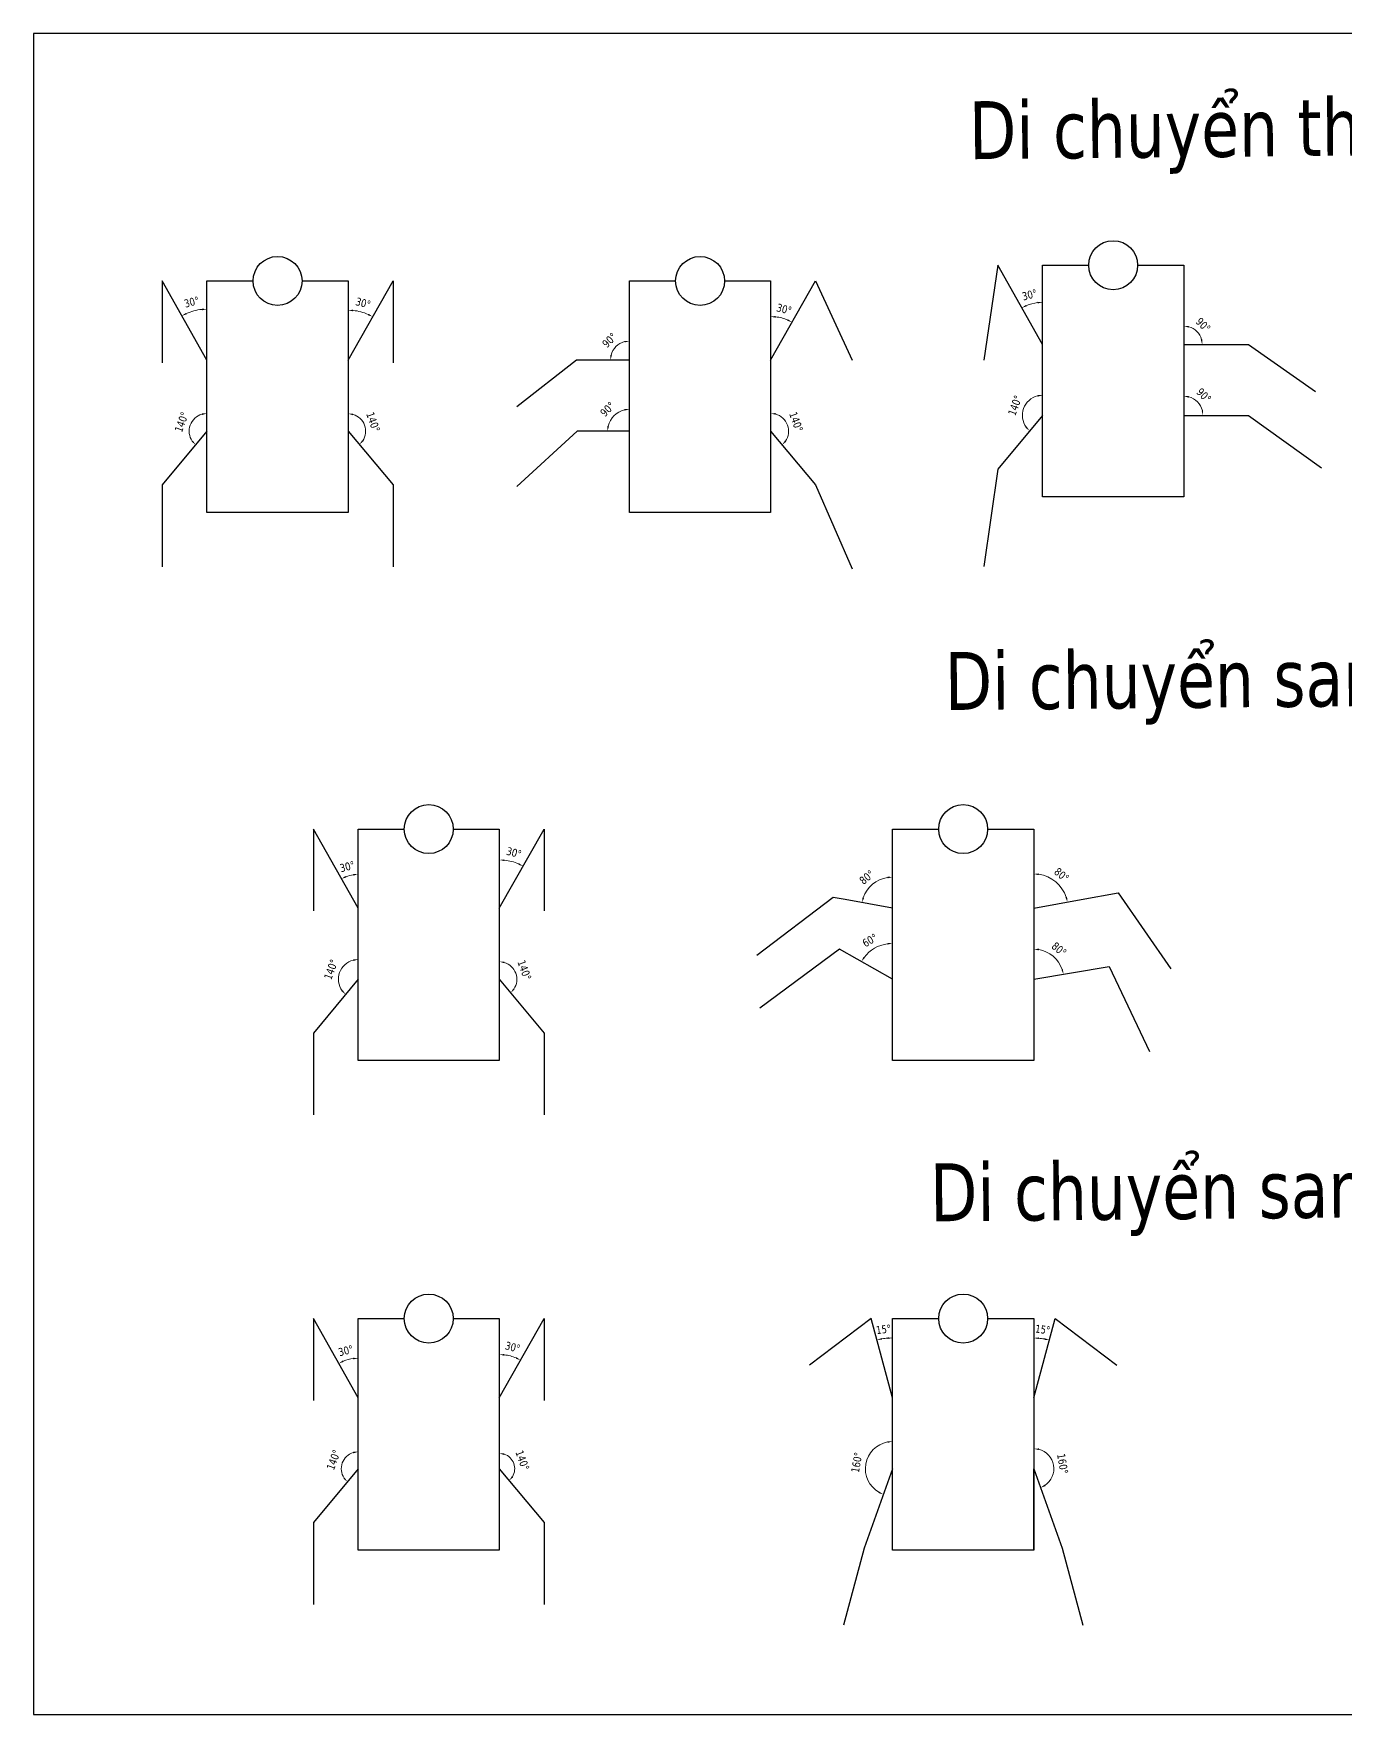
# Model space of a CAD drawing. Header units: millimetres. Extents: x -615 to -318, y 605 to 815.
# Drawn here: x -614.8 to -450.8, y 604.9 to 814.9 of the extents above; entities that cross this region are included whole.
import ezdxf

# ---------------------------------------------------------------- set-up
doc = ezdxf.new("R2010")
doc.units = ezdxf.units.MM
doc.header["$MEASUREMENT"] = 0
doc.layers.add('DIM', color=252, linetype='Continuous', lineweight=18)
doc.layers.add('NetLien', color=7, linetype='Continuous', lineweight=30)
doc.styles.add('TEXT1', font='tahoma.ttf', dxfattribs={"width": 0.9})
doc.dimstyles.new('DIM1', dxfattribs={"dimtxt": 2, "dimasz": 1.25, "dimexe": 1.25, "dimexo": 1.25, "dimgap": 1.25, "dimtad": 1, "dimtoh": 1, "dimdec": 0, "dimzin": 0, "dimdsep": 46, "dimtxsty": 'TEXT1', "dimcen": 0.09, "dimclrd": 256, "dimclre": 256, "dimclrt": 256, "dimadec": 0, "dimazin": 0, "dimtfac": 1, "dimtdec": 0, "dimtix": 1, "dimtofl": 0, "dimtmove": 0, "dimatfit": 3, "dimfxl": 1, "dimtolj": 1, "dimtzin": 0, "dimlwd": -1, "dimlwe": -1, "dimarcsym": 0})

# ---------------------------------------------------------------- blocks, each defined once
blk = doc.blocks.new('*D5')
at = {"layer": 'Defpoints', "color": 0, "transparency": 16777216}
for p in [(-598.69, 784), (-593.09, 784), (-594.17, 780.38), (-593.09, 774.11), (-593.09, 755.08)]:
    blk.add_point(p, dxfattribs=at)
at = {"layer": 'DIM', "transparency": 16777216}
blk.add_arc((-593.09, 774.11), 6.37, 95.6263, 113.9164, dxfattribs=at)
for points in [[(-595.62, 779.83), (-595.71, 780.02), (-596.23, 779.65)], [(-593.71, 780.55), (-593.7, 780.34), (-593.09, 780.47)]]:
    blk.add_solid(points, dxfattribs=at)
at = {"layer": 'DIM', "transparency": 16777216, "insert": (-595, 781.37), "char_height": 1, "attachment_point": 5, "rotation": 14.7714, "style": 'TEXT1'}
blk.add_mtext('\\A1;30°', dxfattribs=at)
blk = doc.blocks.new('*D7')
at = {"layer": 'Defpoints', "color": 0, "transparency": 16777216}
for p in [(-575.44, 784), (-569.83, 784), (-573.34, 779.98), (-575.44, 774.11), (-575.44, 755.08)]:
    blk.add_point(p, dxfattribs=at)
at = {"layer": 'DIM', "transparency": 16777216}
blk.add_arc((-575.44, 774.11), 6.24, 66.2013, 84.256, dxfattribs=at)
for points in [[(-574.82, 780.21), (-574.81, 780.42), (-575.44, 780.34)], [(-572.88, 779.91), (-572.97, 779.72), (-572.37, 779.53)]]:
    blk.add_solid(points, dxfattribs=at)
at = {"layer": 'DIM', "transparency": 16777216, "insert": (-573.56, 781.24), "char_height": 1, "attachment_point": 5, "rotation": 345.2286, "style": 'TEXT1'}
blk.add_mtext('\\A1;30°', dxfattribs=at)
blk = doc.blocks.new('*D8')
at = {"layer": 'Defpoints', "color": 0, "transparency": 16777216}
for p in [(-593.09, 784), (-594.7, 766.76), (-593.09, 765.23), (-598.69, 758.51), (-593.09, 755.08)]:
    blk.add_point(p, dxfattribs=at)
at = {"layer": 'DIM', "transparency": 16777216}
blk.add_arc((-593.09, 765.23), 2.22, 106.1848, 213.9768, dxfattribs=at)
for points in [[(-593.72, 767.47), (-593.69, 767.26), (-593.09, 767.45)], [(-594.85, 764.06), (-595, 763.92), (-594.51, 763.53)]]:
    blk.add_solid(points, dxfattribs=at)
at = {"layer": 'DIM', "transparency": 16777216, "insert": (-596.25, 766.38), "char_height": 1, "attachment_point": 5, "rotation": 70.0808, "style": 'TEXT1'}
blk.add_mtext('\\A1;140°', dxfattribs=at)
blk = doc.blocks.new('*D9')
at = {"layer": 'Defpoints', "color": 0, "transparency": 16777216}
for p in [(-575.44, 784), (-575.44, 765.23), (-573.26, 765.1), (-569.83, 758.51), (-575.44, 755.08)]:
    blk.add_point(p, dxfattribs=at)
at = {"layer": 'DIM', "transparency": 16777216}
blk.add_arc((-575.44, 765.23), 2.19, 326.2806, 73.5577, dxfattribs=at)
for points in [[(-574.84, 767.23), (-574.81, 767.43), (-575.44, 767.42)], [(-573.55, 763.95), (-573.7, 764.09), (-574.04, 763.56)]]:
    blk.add_solid(points, dxfattribs=at)
at = {"layer": 'DIM', "transparency": 16777216, "insert": (-572.31, 766.37), "char_height": 1, "attachment_point": 5, "rotation": 289.9192, "style": 'TEXT1'}
blk.add_mtext('\\A1;140°', dxfattribs=at)
blk = doc.blocks.new('*D10')
at = {"layer": 'Defpoints', "color": 0, "transparency": 16777216}
for p in [(-522.63, 784), (-517.02, 784), (-520.79, 779.23), (-522.63, 774.11), (-522.63, 755.08)]:
    blk.add_point(p, dxfattribs=at)
at = {"layer": 'DIM', "transparency": 16777216}
blk.add_arc((-522.63, 774.11), 5.45, 67.0352, 83.422, dxfattribs=at)
for points in [[(-522.01, 779.41), (-522, 779.62), (-522.63, 779.55)], [(-520.45, 779.21), (-520.55, 779.03), (-519.94, 778.84)]]:
    blk.add_solid(points, dxfattribs=at)
at = {"layer": 'DIM', "transparency": 16777216, "insert": (-520.94, 780.48), "char_height": 1, "attachment_point": 5, "rotation": 345.2286, "style": 'TEXT1'}
blk.add_mtext('\\A1;30°', dxfattribs=at)
blk = doc.blocks.new('*D11')
at = {"layer": 'Defpoints', "color": 0, "transparency": 16777216}
for p in [(-540.27, 784), (-541.46, 776.17), (-545.88, 774.11), (-540.27, 774.11), (-540.27, 755.08)]:
    blk.add_point(p, dxfattribs=at)
at = {"layer": 'DIM', "transparency": 16777216}
blk.add_arc((-540.27, 774.11), 2.39, 105.0404, 164.9596, dxfattribs=at)
for points in [[(-540.9, 776.51), (-540.88, 776.31), (-540.27, 776.49)], [(-542.47, 774.71), (-542.68, 774.74), (-542.66, 774.11)]]:
    blk.add_solid(points, dxfattribs=at)
at = {"layer": 'DIM', "transparency": 16777216, "insert": (-542.77, 776.6), "char_height": 1, "attachment_point": 5, "rotation": 45, "style": 'TEXT1'}
blk.add_mtext('\\A1;90°', dxfattribs=at)
blk = doc.blocks.new('*D12')
at = {"layer": 'Defpoints', "color": 0, "transparency": 16777216}
for p in [(-540.27, 784), (-541.64, 767.61), (-546.83, 765.23), (-540.27, 765.23), (-540.27, 755.08)]:
    blk.add_point(p, dxfattribs=at)
at = {"layer": 'DIM', "transparency": 16777216}
blk.add_arc((-540.27, 765.23), 2.74, 103.0845, 166.9155, dxfattribs=at)
for points in [[(-540.9, 768.01), (-540.88, 767.8), (-540.27, 767.98)], [(-542.84, 765.84), (-543.04, 765.87), (-543.01, 765.23)]]:
    blk.add_solid(points, dxfattribs=at)
at = {"layer": 'DIM', "transparency": 16777216, "insert": (-543.02, 767.98), "char_height": 1, "attachment_point": 5, "rotation": 45, "style": 'TEXT1'}
blk.add_mtext('\\A1;90°', dxfattribs=at)
blk = doc.blocks.new('*D13')
at = {"layer": 'Defpoints', "color": 0, "transparency": 16777216}
for p in [(-522.63, 784), (-522.63, 765.23), (-520.39, 765.1), (-517.02, 758.51), (-522.63, 755.08)]:
    blk.add_point(p, dxfattribs=at)
at = {"layer": 'DIM', "transparency": 16777216}
blk.add_arc((-522.63, 765.23), 2.24, 325.8788, 73.9596, dxfattribs=at)
for points in [[(-522.02, 767.28), (-521.99, 767.49), (-522.63, 767.47)], [(-520.69, 763.91), (-520.85, 764.05), (-521.19, 763.51)]]:
    blk.add_solid(points, dxfattribs=at)
at = {"layer": 'DIM', "transparency": 16777216, "insert": (-519.44, 766.39), "char_height": 1, "attachment_point": 5, "rotation": 289.9192, "style": 'TEXT1'}
blk.add_mtext('\\A1;140°', dxfattribs=at)
blk = doc.blocks.new('*D15')
at = {"layer": 'Defpoints', "color": 0, "transparency": 16777216}
for p in [(-494.24, 785.97), (-488.63, 785.97), (-489.53, 781.26), (-488.63, 776.07), (-488.63, 757.04)]:
    blk.add_point(p, dxfattribs=at)
at = {"layer": 'DIM', "transparency": 16777216}
blk.add_arc((-488.63, 776.07), 5.26, 96.8072, 112.7356, dxfattribs=at)
for points in [[(-489.26, 781.4), (-489.25, 781.19), (-488.63, 781.34)], [(-490.62, 780.83), (-490.71, 781.02), (-491.22, 780.65)]]:
    blk.add_solid(points, dxfattribs=at)
at = {"layer": 'DIM', "transparency": 16777216, "insert": (-490.26, 782.27), "char_height": 1, "attachment_point": 5, "rotation": 14.7714, "style": 'TEXT1'}
blk.add_mtext('\\A1;30°', dxfattribs=at)
blk = doc.blocks.new('*D16')
at = {"layer": 'Defpoints', "color": 0, "transparency": 16777216}
for p in [(-470.98, 785.97), (-468.99, 777.22), (-470.98, 776.07), (-465.38, 776.07), (-470.98, 757.04)]:
    blk.add_point(p, dxfattribs=at)
at = {"layer": 'DIM', "transparency": 16777216}
blk.add_arc((-470.98, 776.07), 2.3, 15.6084, 74.3916, dxfattribs=at)
for points in [[(-470.38, 778.18), (-470.35, 778.39), (-470.98, 778.37)], [(-468.66, 776.7), (-468.87, 776.68), (-468.68, 776.07)]]:
    blk.add_solid(points, dxfattribs=at)
at = {"layer": 'DIM', "transparency": 16777216, "insert": (-468.55, 778.51), "char_height": 1, "attachment_point": 5, "rotation": 315, "style": 'TEXT1'}
blk.add_mtext('\\A1;90°', dxfattribs=at)
blk = doc.blocks.new('*D17')
at = {"layer": 'Defpoints', "color": 0, "transparency": 16777216}
for p in [(-488.63, 785.97), (-490.47, 768.93), (-488.63, 767.2), (-494.24, 760.48), (-488.63, 757.04)]:
    blk.add_point(p, dxfattribs=at)
at = {"layer": 'DIM', "transparency": 16777216}
blk.add_arc((-488.63, 767.2), 2.53, 104.2119, 215.9498, dxfattribs=at)
for points in [[(-489.26, 769.75), (-489.24, 769.54), (-488.63, 769.73)], [(-490.6, 765.79), (-490.75, 765.65), (-490.25, 765.26)]]:
    blk.add_solid(points, dxfattribs=at)
at = {"layer": 'DIM', "transparency": 16777216, "insert": (-492.08, 768.45), "char_height": 1, "attachment_point": 5, "rotation": 70.0808, "style": 'TEXT1'}
blk.add_mtext('\\A1;140°', dxfattribs=at)
blk = doc.blocks.new('*D18')
at = {"layer": 'Defpoints', "color": 0, "transparency": 16777216}
for p in [(-470.98, 785.97), (-470.98, 767.2), (-468.9, 768.4), (-464.43, 767.2), (-470.98, 757.04)]:
    blk.add_point(p, dxfattribs=at)
at = {"layer": 'DIM', "transparency": 16777216}
blk.add_arc((-470.98, 767.2), 2.41, 14.9225, 75.0775, dxfattribs=at)
for points in [[(-470.38, 769.42), (-470.35, 769.63), (-470.98, 769.61)], [(-468.56, 767.83), (-468.76, 767.81), (-468.58, 767.2)]]:
    blk.add_solid(points, dxfattribs=at)
at = {"layer": 'DIM', "transparency": 16777216, "insert": (-468.47, 769.71), "char_height": 1, "attachment_point": 5, "rotation": 315, "style": 'TEXT1'}
blk.add_mtext('\\A1;90°', dxfattribs=at)
blk = doc.blocks.new('*D27')
at = {"layer": 'Defpoints', "color": 0, "transparency": 16777216}
for p in [(-579.79, 715.52), (-574.18, 715.52), (-574.9, 709.8), (-574.18, 705.63), (-574.18, 686.6)]:
    blk.add_point(p, dxfattribs=at)
at = {"layer": 'DIM', "transparency": 16777216}
blk.add_arc((-574.18, 705.63), 4.23, 98.4639, 111.0788, dxfattribs=at)
for points in [[(-574.81, 709.92), (-574.8, 709.71), (-574.18, 709.86)], [(-575.66, 709.48), (-575.75, 709.67), (-576.27, 709.31)]]:
    blk.add_solid(points, dxfattribs=at)
at = {"layer": 'DIM', "transparency": 16777216, "insert": (-575.55, 710.83), "char_height": 1, "attachment_point": 5, "rotation": 14.7714, "style": 'TEXT1'}
blk.add_mtext('\\A1;30°', dxfattribs=at)
blk = doc.blocks.new('*D28')
at = {"layer": 'Defpoints', "color": 0, "transparency": 16777216}
for p in [(-556.54, 715.52), (-550.93, 715.52), (-554.5, 711.31), (-556.54, 705.63), (-556.54, 686.6)]:
    blk.add_point(p, dxfattribs=at)
at = {"layer": 'DIM', "transparency": 16777216}
blk.add_arc((-556.54, 705.63), 6.04, 66.3933, 84.064, dxfattribs=at)
for points in [[(-555.92, 711.53), (-555.91, 711.73), (-556.54, 711.66)], [(-554.07, 711.25), (-554.17, 711.06), (-553.56, 710.88)]]:
    blk.add_solid(points, dxfattribs=at)
at = {"layer": 'DIM', "transparency": 16777216, "insert": (-554.71, 712.57), "char_height": 1, "attachment_point": 5, "rotation": 345.2286, "style": 'TEXT1'}
blk.add_mtext('\\A1;30°', dxfattribs=at)
blk = doc.blocks.new('*D29')
at = {"layer": 'Defpoints', "color": 0, "transparency": 16777216}
for p in [(-556.54, 715.52), (-556.54, 696.75), (-554.35, 696.62), (-550.93, 690.03), (-556.54, 686.6)]:
    blk.add_point(p, dxfattribs=at)
at = {"layer": 'DIM', "transparency": 16777216}
blk.add_arc((-556.54, 696.75), 2.19, 326.2146, 73.6237, dxfattribs=at)
for points in [[(-555.93, 698.76), (-555.9, 698.96), (-556.54, 698.95)], [(-554.64, 695.46), (-554.79, 695.6), (-555.13, 695.07)]]:
    blk.add_solid(points, dxfattribs=at)
at = {"layer": 'DIM', "transparency": 16777216, "insert": (-553.4, 697.89), "char_height": 1, "attachment_point": 5, "rotation": 289.9192, "style": 'TEXT1'}
blk.add_mtext('\\A1;140°', dxfattribs=at)
blk = doc.blocks.new('*D30')
at = {"layer": 'Defpoints', "color": 0, "transparency": 16777216}
for p in [(-574.18, 715.52), (-575.98, 698.45), (-574.18, 696.75), (-579.79, 690.03), (-574.18, 686.6)]:
    blk.add_point(p, dxfattribs=at)
at = {"layer": 'DIM', "transparency": 16777216}
blk.add_arc((-574.18, 696.75), 2.47, 104.5531, 215.6085, dxfattribs=at)
for points in [[(-574.81, 699.25), (-574.79, 699.04), (-574.18, 699.22)], [(-576.11, 695.39), (-576.26, 695.25), (-575.76, 694.86)]]:
    blk.add_solid(points, dxfattribs=at)
at = {"layer": 'DIM', "transparency": 16777216, "insert": (-577.58, 697.98), "char_height": 1, "attachment_point": 5, "rotation": 70.0808, "style": 'TEXT1'}
blk.add_mtext('\\A1;140°', dxfattribs=at)
blk = doc.blocks.new('*D43')
at = {"layer": 'Defpoints', "color": 0, "transparency": 16777216}
for p in [(-579.79, 654.36), (-574.18, 654.36), (-575.02, 649.33), (-574.18, 644.47), (-574.18, 625.44)]:
    blk.add_point(p, dxfattribs=at)
at = {"layer": 'DIM', "transparency": 16777216}
blk.add_arc((-574.18, 644.47), 4.93, 97.2633, 112.2794, dxfattribs=at)
for points in [[(-576.01, 648.94), (-576.1, 649.13), (-576.61, 648.76)], [(-574.81, 649.47), (-574.8, 649.26), (-574.18, 649.4)]]:
    blk.add_solid(points, dxfattribs=at)
at = {"layer": 'DIM', "transparency": 16777216, "insert": (-575.73, 650.35), "char_height": 1, "attachment_point": 5, "rotation": 14.7714, "style": 'TEXT1'}
blk.add_mtext('\\A1;30°', dxfattribs=at)
blk = doc.blocks.new('*D44')
at = {"layer": 'Defpoints', "color": 0, "transparency": 16777216}
for p in [(-556.54, 654.36), (-550.93, 654.36), (-554.72, 649.55), (-556.54, 644.47), (-556.54, 625.44)]:
    blk.add_point(p, dxfattribs=at)
at = {"layer": 'DIM', "transparency": 16777216}
blk.add_arc((-556.54, 644.47), 5.4, 67.0954, 83.3619, dxfattribs=at)
for points in [[(-555.92, 649.72), (-555.91, 649.93), (-556.54, 649.87)], [(-554.39, 649.53), (-554.48, 649.35), (-553.87, 649.16)]]:
    blk.add_solid(points, dxfattribs=at)
at = {"layer": 'DIM', "transparency": 16777216, "insert": (-554.87, 650.79), "char_height": 1, "attachment_point": 5, "rotation": 345.2286, "style": 'TEXT1'}
blk.add_mtext('\\A1;30°', dxfattribs=at)
blk = doc.blocks.new('*D45')
at = {"layer": 'Defpoints', "color": 0, "transparency": 16777216}
for p in [(-574.18, 654.36), (-575.72, 637.05), (-574.18, 635.6), (-579.79, 628.87), (-574.18, 625.44)]:
    blk.add_point(p, dxfattribs=at)
at = {"layer": 'DIM', "transparency": 16777216}
blk.add_arc((-574.18, 635.6), 2.12, 106.9453, 213.2164, dxfattribs=at)
for points in [[(-574.81, 637.73), (-574.78, 637.52), (-574.18, 637.72)], [(-575.88, 634.5), (-576.03, 634.36), (-575.54, 633.97)]]:
    blk.add_solid(points, dxfattribs=at)
at = {"layer": 'DIM', "transparency": 16777216, "insert": (-577.25, 636.71), "char_height": 1, "attachment_point": 5, "rotation": 70.0808, "style": 'TEXT1'}
blk.add_mtext('\\A1;140°', dxfattribs=at)
blk = doc.blocks.new('*D46')
at = {"layer": 'Defpoints', "color": 0, "transparency": 16777216}
for p in [(-556.54, 654.36), (-556.54, 635.6), (-554.62, 635.48), (-550.93, 628.87), (-556.54, 625.44)]:
    blk.add_point(p, dxfattribs=at)
at = {"layer": 'DIM', "transparency": 16777216}
blk.add_arc((-556.54, 635.6), 1.92, 328.554, 71.2843, dxfattribs=at)
for points in [[(-555.94, 637.31), (-555.9, 637.52), (-556.54, 637.52)], [(-554.82, 634.52), (-554.98, 634.66), (-555.31, 634.12)]]:
    blk.add_solid(points, dxfattribs=at)
at = {"layer": 'DIM', "transparency": 16777216, "insert": (-553.65, 636.64), "char_height": 1, "attachment_point": 5, "rotation": 289.9192, "style": 'TEXT1'}
blk.add_mtext('\\A1;140°', dxfattribs=at)
blk = doc.blocks.new('*D47')
at = {"layer": 'Defpoints', "color": 0, "transparency": 16777216}
for p in [(-510.05, 654.36), (-507.38, 654.36), (-508.03, 651.91), (-507.38, 644.47), (-507.38, 625.44)]:
    blk.add_point(p, dxfattribs=at)
at = {"layer": 'DIM', "transparency": 16777216}
blk.add_arc((-507.38, 644.47), 7.48, 94.7912, 100.2845, dxfattribs=at)
for points in [[(-508.69, 651.72), (-508.74, 651.93), (-509.32, 651.69)], [(-508.01, 652.02), (-508, 651.81), (-507.38, 651.94)]]:
    blk.add_solid(points, dxfattribs=at)
at = {"layer": 'DIM', "transparency": 16777216, "insert": (-508.51, 653.01), "char_height": 1, "attachment_point": 5, "rotation": 7.5378, "style": 'TEXT1'}
blk.add_mtext('\\A1;15°', dxfattribs=at)
blk = doc.blocks.new('*D48')
at = {"layer": 'Defpoints', "color": 0, "transparency": 16777216}
for p in [(-489.74, 654.36), (-487.07, 654.36), (-488.43, 651.81), (-489.74, 644.47), (-489.74, 625.44)]:
    blk.add_point(p, dxfattribs=at)
at = {"layer": 'DIM', "transparency": 16777216}
blk.add_arc((-489.74, 644.47), 7.46, 79.7248, 85.1996, dxfattribs=at)
for points in [[(-489.12, 651.8), (-489.11, 652.01), (-489.74, 651.93)], [(-488.38, 651.91), (-488.43, 651.71), (-487.79, 651.67)]]:
    blk.add_solid(points, dxfattribs=at)
at = {"layer": 'DIM', "transparency": 16777216, "insert": (-488.61, 652.99), "char_height": 1, "attachment_point": 5, "rotation": 352.4622, "style": 'TEXT1'}
blk.add_mtext('\\A1;15°', dxfattribs=at)
blk = doc.blocks.new('*D49')
at = {"layer": 'Defpoints', "color": 0, "transparency": 16777216}
for p in [(-507.38, 654.36), (-510.11, 637.62), (-507.38, 635.6), (-510.94, 625.69), (-507.38, 625.44)]:
    blk.add_point(p, dxfattribs=at)
at = {"layer": 'DIM', "transparency": 16777216}
blk.add_arc((-507.38, 635.6), 3.4, 100.5402, 239.6755, dxfattribs=at)
for points in [[(-508.01, 639.04), (-507.99, 638.84), (-507.38, 639)], [(-509.05, 632.75), (-509.14, 632.56), (-508.53, 632.39)]]:
    blk.add_solid(points, dxfattribs=at)
at = {"layer": 'DIM', "transparency": 16777216, "insert": (-511.86, 636.38), "char_height": 1, "attachment_point": 5, "rotation": 80.1079, "style": 'TEXT1'}
blk.add_mtext('\\A1;160°', dxfattribs=at)
blk = doc.blocks.new('*D50')
at = {"layer": 'Defpoints', "color": 0, "transparency": 16777216}
for p in [(-489.74, 654.36), (-489.74, 635.6), (-487.33, 634.87), (-489.74, 625.44), (-486.17, 625.69)]:
    blk.add_point(p, dxfattribs=at)
at = {"layer": 'DIM', "transparency": 16777216}
blk.add_arc((-489.74, 635.6), 2.51, 304.087, 75.6973, dxfattribs=at)
for points in [[(-489.13, 637.92), (-489.1, 638.13), (-489.74, 638.11)], [(-488.28, 633.42), (-488.38, 633.61), (-488.89, 633.23)]]:
    blk.add_solid(points, dxfattribs=at)
at = {"layer": 'DIM', "transparency": 16777216, "insert": (-486.13, 636.22), "char_height": 1, "attachment_point": 5, "rotation": 279.8921, "style": 'TEXT1'}
blk.add_mtext('\\A1;160°', dxfattribs=at)
blk = doc.blocks.new('*D59')
at = {"layer": 'Defpoints', "color": 0, "transparency": 16777216}
for p in [(-507.38, 715.52), (-509.12, 709.11), (-513.3, 706.71), (-507.38, 705.63), (-507.38, 686.6)]:
    blk.add_point(p, dxfattribs=at)
at = {"layer": 'DIM', "transparency": 16777216}
blk.add_arc((-507.38, 705.63), 3.9, 99.2012, 160.432, dxfattribs=at)
for points in [[(-508.01, 709.58), (-507.99, 709.37), (-507.38, 709.52)], [(-510.95, 706.9), (-511.15, 706.96), (-511.21, 706.33)]]:
    blk.add_solid(points, dxfattribs=at)
at = {"layer": 'DIM', "transparency": 16777216, "insert": (-510.61, 709.5), "char_height": 1, "attachment_point": 5, "rotation": 39.8166, "style": 'TEXT1'}
blk.add_mtext('\\A1;80°', dxfattribs=at)
blk = doc.blocks.new('*D60')
at = {"layer": 'Defpoints', "color": 0, "transparency": 16777216}
for p in [(-507.38, 715.52), (-514.02, 700.52), (-508.93, 700.97), (-507.38, 696.75), (-507.38, 686.6)]:
    blk.add_point(p, dxfattribs=at)
at = {"layer": 'DIM', "transparency": 16777216}
blk.add_arc((-507.38, 696.75), 4.49, 97.9851, 142.4475, dxfattribs=at)
for points in [[(-510.85, 699.43), (-511.02, 699.55), (-511.28, 698.97)], [(-508.01, 701.3), (-508, 701.09), (-507.38, 701.24)]]:
    blk.add_solid(points, dxfattribs=at)
at = {"layer": 'DIM', "transparency": 16777216, "insert": (-510.22, 701.62), "char_height": 1, "attachment_point": 5, "rotation": 30.2163, "style": 'TEXT1'}
blk.add_mtext('\\A1;60°', dxfattribs=at)
blk = doc.blocks.new('*D61')
at = {"layer": 'Defpoints', "color": 0, "transparency": 16777216}
for p in [(-489.74, 715.52), (-486.31, 708.2), (-489.74, 705.63), (-483.81, 706.71), (-489.74, 686.6)]:
    blk.add_point(p, dxfattribs=at)
at = {"layer": 'DIM', "transparency": 16777216}
blk.add_arc((-489.74, 705.63), 4.29, 18.7254, 81.6415, dxfattribs=at)
for points in [[(-489.12, 709.76), (-489.1, 709.97), (-489.74, 709.91)], [(-485.57, 707.03), (-485.78, 706.98), (-485.52, 706.4)]]:
    blk.add_solid(points, dxfattribs=at)
at = {"layer": 'DIM', "transparency": 16777216, "insert": (-486.25, 709.8), "char_height": 1, "attachment_point": 5, "rotation": 320.1834, "style": 'TEXT1'}
blk.add_mtext('\\A1;80°', dxfattribs=at)
blk = doc.blocks.new('*D62')
at = {"layer": 'Defpoints', "color": 0, "transparency": 16777216}
for p in [(-489.74, 715.52), (-486.71, 698.99), (-480.29, 698.35), (-489.74, 696.75), (-489.74, 686.6)]:
    blk.add_point(p, dxfattribs=at)
at = {"layer": 'DIM', "transparency": 16777216}
blk.add_arc((-489.74, 696.75), 3.76, 19.1174, 80.4686, dxfattribs=at)
for points in [[(-489.12, 700.36), (-489.1, 700.57), (-489.74, 700.52)], [(-486.08, 698.01), (-486.28, 697.96), (-486.03, 697.38)]]:
    blk.add_solid(points, dxfattribs=at)
at = {"layer": 'DIM', "transparency": 16777216, "insert": (-486.57, 700.5), "char_height": 1, "attachment_point": 5, "rotation": 319.793, "style": 'TEXT1'}
blk.add_mtext('\\A1;80°', dxfattribs=at)

msp = doc.modelspace()

# ---------------------------------------------------------------- linework, layer by layer
at = {"layer": 'NetLien'}
for p, q in [((-494.24, 785.97), (-495.98, 774.11)), ((-488.63, 776.07), (-494.24, 785.97)), ((-488.63, 785.97), (-482.87, 785.97)), ((-488.63, 757.04), (-488.63, 785.97)), ((-476.75, 785.97), (-470.98, 785.97)), ((-470.98, 785.97), (-470.98, 757.04)), ((-593.09, 774.11), (-598.69, 784)), ((-598.69, 784), (-598.69, 773.78)), ((-593.09, 784), (-587.32, 784)), ((-593.09, 755.08), (-593.09, 784)), ((-581.2, 784), (-575.44, 784)), ((-575.44, 774.11), (-569.83, 784)), ((-575.44, 784), (-575.44, 755.08)), ((-569.83, 784), (-569.83, 773.78)), ((-540.27, 784), (-534.51, 784)), ((-540.27, 755.08), (-540.27, 784)), ((-528.39, 784), (-522.63, 784)), ((-522.63, 784), (-522.63, 755.08)), ((-522.63, 774.11), (-517.02, 784)), ((-517.02, 784), (-512.45, 774.11)), ((-470.98, 776.07), (-465.38, 776.07)), ((-465.38, 776.07), (-464.35, 776.07)), ((-464.35, 776.07), (-462.91, 776.07)), ((-462.91, 776.07), (-454.51, 770.19)), ((-546.91, 774.11), (-554.34, 768.27)), ((-545.88, 774.11), (-546.91, 774.11)), ((-540.27, 774.11), (-545.88, 774.11)), ((-488.63, 767.2), (-494.24, 760.48)), ((-470.98, 767.2), (-464.43, 767.2)), ((-464.43, 767.2), (-462.91, 767.2)), ((-462.91, 767.2), (-453.75, 760.67)), ((-593.09, 765.23), (-598.69, 758.51)), ((-575.44, 765.23), (-569.83, 758.51)), ((-546.83, 765.23), (-554.34, 758.33)), ((-540.27, 765.23), (-546.83, 765.23)), ((-522.63, 765.23), (-517.02, 758.51)), ((-494.24, 760.48), (-495.98, 748.33)), ((-598.69, 758.51), (-598.69, 748.29)), ((-569.83, 758.51), (-569.83, 748.29)), ((-517.02, 758.51), (-512.45, 748.04)), ((-470.98, 757.04), (-488.63, 757.04)), ((-575.44, 755.08), (-593.09, 755.08)), ((-522.63, 755.08), (-540.27, 755.08)), ((-574.18, 705.63), (-579.79, 715.52)), ((-579.79, 715.52), (-579.79, 705.3)), ((-574.18, 715.52), (-568.42, 715.52)), ((-574.18, 686.6), (-574.18, 715.52)), ((-562.3, 715.52), (-556.54, 715.52)), ((-556.54, 715.52), (-556.54, 686.6)), ((-556.54, 705.63), (-550.93, 715.52)), ((-550.93, 715.52), (-550.93, 705.3)), ((-507.38, 715.52), (-501.62, 715.52)), ((-507.38, 686.6), (-507.38, 715.52)), ((-495.5, 715.52), (-489.74, 715.52)), ((-489.74, 715.52), (-489.74, 686.6)), ((-489.74, 715.52), (-489.74, 686.6)), ((-514.79, 706.98), (-524.35, 699.72)), ((-513.3, 706.71), (-514.79, 706.98)), ((-507.38, 705.63), (-513.3, 706.71)), ((-489.74, 705.63), (-483.81, 706.71)), ((-483.81, 706.71), (-479.18, 707.56)), ((-479.18, 707.56), (-472.61, 698.05)), ((-514.02, 700.52), (-523.99, 693.14)), ((-507.38, 696.75), (-514.02, 700.52)), ((-489.74, 696.75), (-480.29, 698.35)), ((-480.29, 698.35), (-475.27, 687.72)), ((-574.18, 696.75), (-579.79, 690.03)), ((-556.54, 696.75), (-550.93, 690.03)), ((-579.79, 690.03), (-579.79, 679.81)), ((-550.93, 690.03), (-550.93, 679.81)), ((-556.54, 686.6), (-574.18, 686.6)), ((-489.74, 686.6), (-507.38, 686.6)), ((-574.18, 644.47), (-579.79, 654.36)), ((-579.79, 654.36), (-579.79, 644.14)), ((-574.18, 654.36), (-568.42, 654.36)), ((-574.18, 625.44), (-574.18, 654.36)), ((-562.3, 654.36), (-556.54, 654.36)), ((-556.54, 654.36), (-556.54, 625.44)), ((-556.54, 644.47), (-550.93, 654.36)), ((-550.93, 654.36), (-550.93, 644.14)), ((-510.05, 654.36), (-517.76, 648.55)), ((-507.38, 644.47), (-510.05, 654.36)), ((-507.38, 654.36), (-501.62, 654.36)), ((-507.38, 625.44), (-507.38, 654.36)), ((-495.5, 654.36), (-489.74, 654.36)), ((-489.74, 654.36), (-489.74, 625.44)), ((-489.74, 644.47), (-487.07, 654.36)), ((-487.07, 654.36), (-479.35, 648.55)), ((-574.18, 635.6), (-579.79, 628.87)), ((-556.54, 635.6), (-550.93, 628.87)), ((-507.38, 635.6), (-510.94, 625.69)), ((-489.74, 625.44), (-489.74, 635.6)), ((-489.74, 635.6), (-486.17, 625.69)), ((-579.79, 628.87), (-579.79, 618.65)), ((-550.93, 628.87), (-550.93, 618.65)), ((-556.54, 625.44), (-574.18, 625.44)), ((-510.94, 625.69), (-513.52, 616.05)), ((-489.74, 625.44), (-507.38, 625.44)), ((-486.17, 625.69), (-483.59, 616.05))]:
    msp.add_line(p, q, dxfattribs=at)
msp.add_lwpolyline([(-614.76, 814.91), (-614.76, 604.91), (-317.76, 604.91), (-317.76, 814.91)], close=True, dxfattribs=at)
for centre in [(-479.81, 785.97), (-584.26, 784), (-531.45, 784), (-565.36, 715.52), (-498.56, 715.52), (-565.36, 654.36), (-498.56, 654.36)]:
    msp.add_circle(centre, 3.06, dxfattribs=at)

# ---------------------------------------------------------------- texts
at = {"layer": 'NetLien', "style": 'TEXT1', "width": 0.9}
for s, p in [('Di chuyển thẳng', (-497.8, 799.21)), ('Di chuyển sang trái', (-500.82, 730.39)), ('Di chuyển sang phải', (-502.67, 666.5))]:
    msp.add_text(s, height=7.2424, rotation=0.5476, dxfattribs=at).set_placement(p)

# ---------------------------------------------------------------- dimensions: what is measured, and where the dimension line sits
at = {"layer": 'DIM'}
for base, line1, line2, picture, middle in [((-489.53, 781.26), ((-488.63, 757.04), (-488.63, 785.97)), ((-488.63, 776.07), (-494.24, 785.97)), '*D15', (-490.26, 782.27)), ((-490.47, 768.93), ((-488.63, 757.04), (-488.63, 785.97)), ((-488.63, 767.2), (-494.24, 760.48)), '*D17', (-492.08, 768.45)), ((-468.99, 777.22), ((-470.98, 776.07), (-465.38, 776.07)), ((-470.98, 785.97), (-470.98, 757.04)), '*D16', (-468.55, 778.51)), ((-468.9, 768.4), ((-470.98, 767.2), (-464.43, 767.2)), ((-470.98, 785.97), (-470.98, 757.04)), '*D18', (-468.47, 769.71)), ((-594.17, 780.38), ((-593.09, 755.08), (-593.09, 784)), ((-593.09, 774.11), (-598.69, 784)), '*D5', (-595, 781.37)), ((-594.7, 766.76), ((-593.09, 765.23), (-598.69, 758.51)), ((-593.09, 755.08), (-593.09, 784)), '*D8', (-596.25, 766.38)), ((-573.34, 779.98), ((-575.44, 774.11), (-569.83, 784)), ((-575.44, 784), (-575.44, 755.08)), '*D7', (-573.56, 781.24)), ((-573.26, 765.1), ((-575.44, 765.23), (-569.83, 758.51)), ((-575.44, 784), (-575.44, 755.08)), '*D9', (-572.31, 766.37)), ((-541.64, 767.61), ((-540.27, 755.08), (-540.27, 784)), ((-540.27, 765.23), (-546.83, 765.23)), '*D12', (-543.02, 767.98)), ((-541.46, 776.17), ((-540.27, 755.08), (-540.27, 784)), ((-540.27, 774.11), (-545.88, 774.11)), '*D11', (-542.77, 776.6)), ((-520.79, 779.23), ((-522.63, 774.11), (-517.02, 784)), ((-522.63, 784), (-522.63, 755.08)), '*D10', (-520.94, 780.48)), ((-520.39, 765.1), ((-522.63, 765.23), (-517.02, 758.51)), ((-522.63, 784), (-522.63, 755.08)), '*D13', (-519.44, 766.39)), ((-574.9, 709.8), ((-574.18, 705.63), (-579.79, 715.52)), ((-574.18, 686.6), (-574.18, 715.52)), '*D27', (-575.55, 710.83)), ((-575.98, 698.45), ((-574.18, 686.6), (-574.18, 715.52)), ((-574.18, 696.75), (-579.79, 690.03)), '*D30', (-577.58, 697.98)), ((-554.5, 711.31), ((-556.54, 705.63), (-550.93, 715.52)), ((-556.54, 715.52), (-556.54, 686.6)), '*D28', (-554.71, 712.57)), ((-554.35, 696.62), ((-556.54, 696.75), (-550.93, 690.03)), ((-556.54, 715.52), (-556.54, 686.6)), '*D29', (-553.4, 697.89)), ((-508.93, 700.97), ((-507.38, 686.6), (-507.38, 715.52)), ((-507.38, 696.75), (-514.02, 700.52)), '*D60', (-510.22, 701.62)), ((-509.12, 709.11), ((-507.38, 686.6), (-507.38, 715.52)), ((-507.38, 705.63), (-513.3, 706.71)), '*D59', (-510.61, 709.5)), ((-486.31, 708.2), ((-489.74, 705.63), (-483.81, 706.71)), ((-489.74, 715.52), (-489.74, 686.6)), '*D61', (-486.25, 709.8)), ((-486.71, 698.99), ((-489.74, 696.75), (-480.29, 698.35)), ((-489.74, 715.52), (-489.74, 686.6)), '*D62', (-486.57, 700.5)), ((-575.02, 649.33), ((-574.18, 625.44), (-574.18, 654.36)), ((-574.18, 644.47), (-579.79, 654.36)), '*D43', (-575.73, 650.35)), ((-575.72, 637.05), ((-574.18, 625.44), (-574.18, 654.36)), ((-574.18, 635.6), (-579.79, 628.87)), '*D45', (-577.25, 636.71)), ((-554.72, 649.55), ((-556.54, 644.47), (-550.93, 654.36)), ((-556.54, 654.36), (-556.54, 625.44)), '*D44', (-554.87, 650.79)), ((-554.62, 635.48), ((-556.54, 635.6), (-550.93, 628.87)), ((-556.54, 654.36), (-556.54, 625.44)), '*D46', (-553.65, 636.64)), ((-510.11, 637.62), ((-507.38, 635.6), (-510.94, 625.69)), ((-507.38, 625.44), (-507.38, 654.36)), '*D49', (-511.86, 636.38)), ((-508.03, 651.91), ((-507.38, 644.47), (-510.05, 654.36)), ((-507.38, 625.44), (-507.38, 654.36)), '*D47', (-508.51, 653.01)), ((-488.43, 651.81), ((-489.74, 644.47), (-487.07, 654.36)), ((-489.74, 654.36), (-489.74, 625.44)), '*D48', (-488.61, 652.99)), ((-487.33, 634.87), ((-489.74, 635.6), (-486.17, 625.69)), ((-489.74, 654.36), (-489.74, 625.44)), '*D50', (-486.13, 636.22))]:
    dim = msp.add_angular_dim_2l(base=base, line1=line1, line2=line2, dimstyle='DIM1', override={"dimscale": 0.5}, dxfattribs=at)
    dim.commit()
    dim.dimension.update_dxf_attribs({"geometry": picture, "text_midpoint": middle})

doc.saveas('drawing.dxf')
